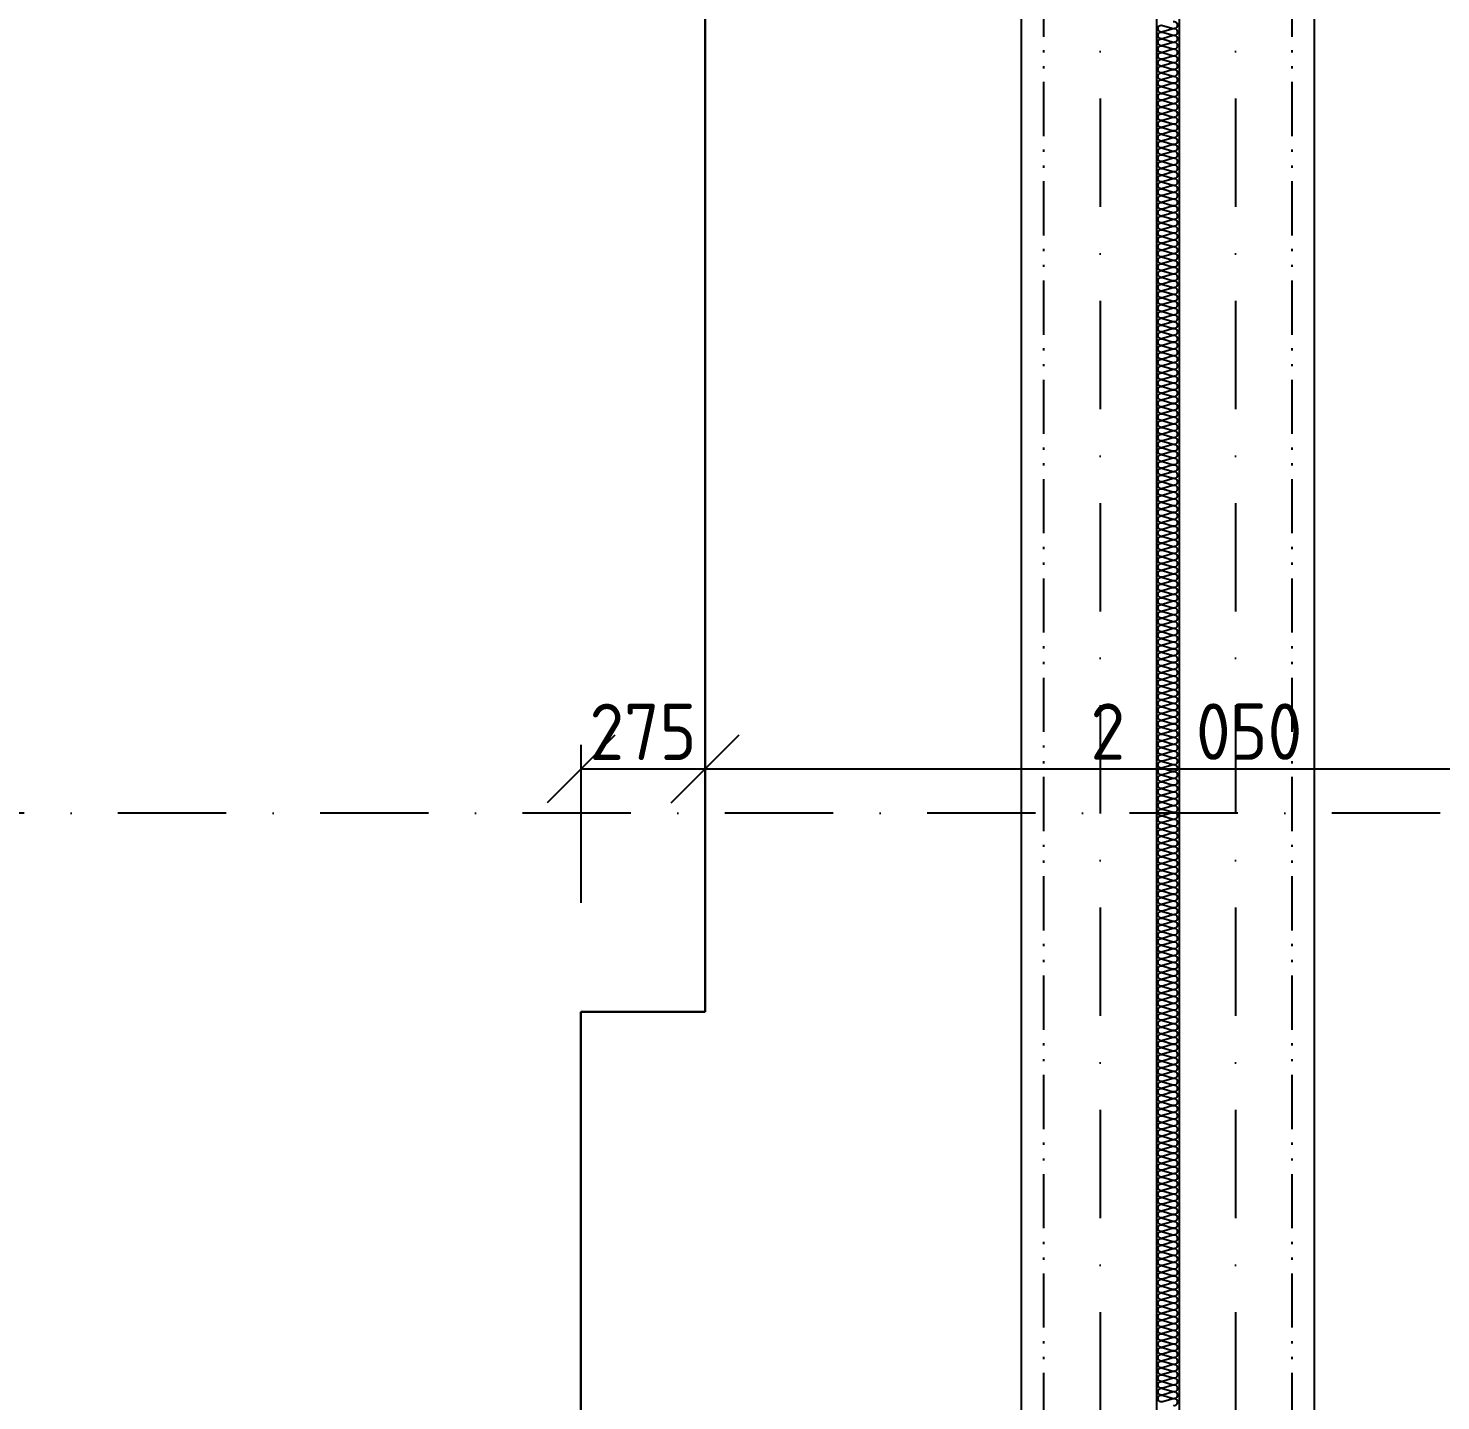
# Model space of a CAD drawing. Extents: x 4511820 to 5180432, y -1526536 to -944957.
# Drawn here: x 5004902 to 5008031, y -1493730 to -1490689 of the extents above; entities that cross this region are included whole.
import ezdxf

# ---------------------------------------------------------------- set-up
doc = ezdxf.new("R2010")
doc.units = 0
doc.header["$MEASUREMENT"] = 0
doc.linetypes.add('ACAD_ISO12W100', pattern=[22, 12, -3, 0.5, -3, 0.5, -3])
doc.linetypes.add('BODKOCIARKOVANA_3', pattern=[5.6, 3, -1.3, 0, -1.3])
doc.layers.get('0').update_dxf_attribs({"linetype": 'CONTINUOUS'})
doc.layers.get('Defpoints').update_dxf_attribs({"color": 61, "linetype": 'CONTINUOUS'})
for name, color, linetype in [('KÓTY', 4, 'CONTINUOUS'), ('MÚRY', 1, 'CONTINUOUS'), ('osi', 253, 'CONTINUOUS'), ('TENKÁ', 7, 'CONTINUOUS'), ('ŠRAFY', 82, 'CONTINUOUS')]:
    doc.layers.add(name, color=color, linetype=linetype)
doc.styles.add('STYLE1', font='isocp.shx')
doc.dimstyles.new('STANDARD-50', dxfattribs={"dimtxt": 125, "dimasz": 150, "dimexe": 10, "dimexo": 200, "dimgap": 20, "dimtad": 1, "dimdsep": 46, "dimlunit": 6, "dimtxsty": 'STYLE1', "dimblk1": 'OBLIQUE', "dimblk2": 'OBLIQUE', "dimsah": 1, "dimcen": 2.5, "dimse1": 1, "dimse2": 1, "dimadec": 0, "dimazin": 0, "dimtfac": 1, "dimtmove": 1, "dimatfit": 3, "dimldrblk": 'OBLIQUE', "dimfxl": 1, "dimtolj": 1, "dimtzin": 0, "dimarcsym": 0})

# ---------------------------------------------------------------- blocks, each defined once
blk = doc.blocks.new('_OBLIQUE')
at = {"color": 0, "linetype": 'ByBlock'}
blk.add_line((-0.5, -0.5), (0.5, 0.5), dxfattribs=at)
blk = doc.blocks.new('*D43896')
at = {"layer": 'Defpoints', "color": 0}
for p in [(5006401, -1492330.5), (5006401, -1492330.5), (5008451, -1492330.5)]:
    blk.add_point(p, dxfattribs=at)
at = {"layer": 'KÓTY', "color": 0, "lineweight": -2}
blk.add_line((5008451, -1492330.5), (5006401, -1492330.5), dxfattribs=at)
at = {"layer": 'KÓTY', "color": 0, "linetype": 'ByBlock', "lineweight": -2, "xscale": 150, "yscale": 150, "zscale": 150, "rotation": 180}
blk.add_blockref('_OBLIQUE', (5006401, -1492330.5), dxfattribs=at)
at = {"layer": 'KÓTY', "color": 0, "linetype": 'ByBlock', "lineweight": -2, "xscale": 150, "yscale": 150, "zscale": 150}
blk.add_blockref('_OBLIQUE', (5008451, -1492330.5), dxfattribs=at)
at = {"layer": 'KÓTY', "color": 0, "insert": (5007489.5, -1492247.5), "char_height": 125, "attachment_point": 5, "style": 'STYLE1'}
blk.add_mtext('\\A1;2ﾠ050', dxfattribs=at)
blk = doc.blocks.new('*D43899')
at = {"layer": 'Defpoints', "color": 0}
for p in [(5006126, -1492330.5), (5006126, -1492868), (5006401, -1492868)]:
    blk.add_point(p, dxfattribs=at)
at = {"layer": 'KÓTY', "color": 0, "lineweight": -2}
blk.add_line((5006401, -1492330.5), (5006126, -1492330.5), dxfattribs=at)
at = {"layer": 'KÓTY', "color": 0, "linetype": 'ByBlock', "lineweight": -2, "xscale": 150, "yscale": 150, "zscale": 150, "rotation": 180}
blk.add_blockref('_OBLIQUE', (5006126, -1492330.5), dxfattribs=at)
at = {"layer": 'KÓTY', "color": 0, "linetype": 'ByBlock', "lineweight": -2, "xscale": 150, "yscale": 150, "zscale": 150}
blk.add_blockref('_OBLIQUE', (5006401, -1492330.5), dxfattribs=at)
at = {"layer": 'KÓTY', "color": 0, "insert": (5006263.5, -1492248), "char_height": 125, "attachment_point": 5, "style": 'STYLE1'}
blk.add_mtext('\\A1;275', dxfattribs=at)

msp = doc.modelspace()

# ---------------------------------------------------------------- linework, layer by layer
at = {"layer": 'KÓTY'}
msp.add_line((5006126, -1492277.097), (5006126, -1492627.097), dxfattribs=at)
msp.add_line((5006126, -1492277.097), (5006126, -1492627.097), dxfattribs=at)
at = {"layer": 'MÚRY', "linetype": 'Continuous', "lineweight": 30}
for p, q in [((5006401, -1486538), (5006401, -1492868)), ((5006126, -1495468), (5006126, -1492868)), ((5006126, -1492868), (5006401, -1492868))]:
    msp.add_line(p, q, dxfattribs=at)
at = {"layer": 'osi', "linetype": 'BODKOCIARKOVANA_3', "ltscale": 80}
for p, q in [((5007276, -1463510.809), (5007276, -1502135.094)), ((5007576, -1463510.809), (5007576, -1502135.094)), ((5043429.122, -1492428), (4978440.258, -1492428))]:
    msp.add_line(p, q, dxfattribs=at)
at = {"layer": 'TENKÁ'}
for p, q in [((5007401, -1485588), (5007401, -1499268)), ((5007451, -1485588), (5007451, -1499268)), ((5007101, -1485988), (5007101, -1498868)), ((5007751, -1498868), (5007751, -1485988))]:
    msp.add_line(p, q, dxfattribs=at)
at = {"layer": 'TENKÁ', "color": 40, "linetype": 'ACAD_ISO12W100', "ltscale": 10}
for p, q in [((5007151, -1485968), (5007151, -1494468)), ((5007701, -1485968), (5007701, -1494468))]:
    msp.add_line(p, q, dxfattribs=at)
at = {"layer": 'ŠRAFY'}
for points in [[(5007447.999, -1490878.783, 0.50326334), (5007438.363, -1490871.419), (5007414.146, -1490878.381, -1.32801381), (5007414.146, -1490863.868), (5007438.363, -1490870.831, 1.32801381), (5007438.363, -1490856.318), (5007414.146, -1490863.28, -1.32801381), (5007414.146, -1490848.768), (5007438.363, -1490855.73, 1.32801381), (5007438.363, -1490841.217), (5007414.146, -1490848.18, -1.32801381), (5007414.146, -1490833.667), (5007438.363, -1490840.629, 1.32801381), (5007438.363, -1490826.116), (5007414.146, -1490833.079, -1.32801381), (5007414.146, -1490818.566), (5007438.363, -1490825.528, 1.32801381), (5007438.363, -1490811.016), (5007414.146, -1490817.978, -1.32801381), (5007414.146, -1490803.465), (5007438.363, -1490810.428, 1.32801381), (5007438.363, -1490795.915), (5007414.146, -1490802.877, -1.32801381), (5007414.146, -1490788.364), (5007438.363, -1490795.327, 1.32801381), (5007438.363, -1490780.814), (5007414.146, -1490787.776, -1.32801381), (5007414.146, -1490773.264), (5007438.363, -1490780.226, 1.32801381), (5007438.363, -1490765.713), (5007414.146, -1490772.676, -1.32801381), (5007414.146, -1490758.163), (5007438.363, -1490765.125, 1.32801381), (5007438.363, -1490750.612), (5007414.146, -1490757.575, -1.32801381), (5007414.146, -1490743.062), (5007438.363, -1490750.024, 1.32801381), (5007438.363, -1490735.512), (5007414.146, -1490742.474, -1.32801381), (5007414.146, -1490727.961), (5007438.363, -1490734.924, 1.32801381), (5007438.363, -1490720.411), (5007414.146, -1490727.373, -1.32801381), (5007414.146, -1490712.86), (5007438.363, -1490719.823, 1.32801381), (5007438.363, -1490705.31), (5007414.146, -1490712.272, -1.32801381), (5007414.146, -1490697.76), (5007438.363, -1490704.722, 1.32801381), (5007438.363, -1490690.209), (5007414.146, -1490697.172, -1.32801381), (5007414.146, -1490682.659), (5007438.363, -1490689.621, 1.32801381), (5007438.363, -1490675.108)], [(5007447.999, -1491090.194, 0.50326334), (5007438.363, -1491082.83), (5007414.146, -1491089.792, -1.32801381), (5007414.146, -1491075.28), (5007438.363, -1491082.242, 1.32801381), (5007438.363, -1491067.729), (5007414.146, -1491074.692, -1.32801381), (5007414.146, -1491060.179), (5007438.363, -1491067.141, 1.32801381), (5007438.363, -1491052.628), (5007414.146, -1491059.591, -1.32801381), (5007414.146, -1491045.078), (5007438.363, -1491052.04, 1.32801381), (5007438.363, -1491037.528), (5007414.146, -1491044.49, -1.32801381), (5007414.146, -1491029.977), (5007438.363, -1491036.94, 1.32801381), (5007438.363, -1491022.427), (5007414.146, -1491029.389, -1.32801381), (5007414.146, -1491014.876), (5007438.363, -1491021.839, 1.32801381), (5007438.363, -1491007.326), (5007414.146, -1491014.288, -1.32801381), (5007414.146, -1490999.776), (5007438.363, -1491006.738, 1.32801381), (5007438.363, -1490992.225), (5007414.146, -1490999.188, -1.32801381), (5007414.146, -1490984.675), (5007438.363, -1490991.637, 1.32801381), (5007438.363, -1490977.124), (5007414.146, -1490984.087, -1.32801381), (5007414.146, -1490969.574), (5007438.363, -1490976.536, 1.32801381), (5007438.363, -1490962.024), (5007414.146, -1490968.986, -1.32801381), (5007414.146, -1490954.473), (5007438.363, -1490961.436, 1.32801381), (5007438.363, -1490946.923), (5007414.146, -1490953.885, -1.32801381), (5007414.146, -1490939.372), (5007438.363, -1490946.335, 1.32801381), (5007438.363, -1490931.822), (5007414.146, -1490938.784, -1.32801381), (5007414.146, -1490924.272), (5007438.363, -1490931.234, 1.32801381), (5007438.363, -1490916.721), (5007414.146, -1490923.684, -1.32801381), (5007414.146, -1490909.171), (5007438.363, -1490916.133, 1.32801381), (5007438.363, -1490901.62), (5007414.146, -1490908.583, -1.32801381), (5007414.146, -1490894.07), (5007438.363, -1490901.032, 1.32801381), (5007438.363, -1490886.52), (5007414.146, -1490893.482, -1.32801381), (5007414.146, -1490878.969), (5007438.363, -1490885.932, 0.71622723), (5007446.526, -1490874.194, 0.71622723)], [(5007447.999, -1491301.605, 0.50326334), (5007438.363, -1491294.241), (5007414.146, -1491301.204, -1.32801381), (5007414.146, -1491286.691), (5007438.363, -1491293.653, 1.32801381), (5007438.363, -1491279.14), (5007414.146, -1491286.103, -1.32801381), (5007414.146, -1491271.59), (5007438.363, -1491278.552, 1.32801381), (5007438.363, -1491264.04), (5007414.146, -1491271.002, -1.32801381), (5007414.146, -1491256.489), (5007438.363, -1491263.452, 1.32801381), (5007438.363, -1491248.939), (5007414.146, -1491255.901, -1.32801381), (5007414.146, -1491241.388), (5007438.363, -1491248.351, 1.32801381), (5007438.363, -1491233.838), (5007414.146, -1491240.8, -1.32801381), (5007414.146, -1491226.288), (5007438.363, -1491233.25, 1.32801381), (5007438.363, -1491218.737), (5007414.146, -1491225.7, -1.32801381), (5007414.146, -1491211.187), (5007438.363, -1491218.149, 1.32801381), (5007438.363, -1491203.636), (5007414.146, -1491210.599, -1.32801381), (5007414.146, -1491196.086), (5007438.363, -1491203.048, 1.32801381), (5007438.363, -1491188.536), (5007414.146, -1491195.498, -1.32801381), (5007414.146, -1491180.985), (5007438.363, -1491187.948, 1.32801381), (5007438.363, -1491173.435), (5007414.146, -1491180.397, -1.32801381), (5007414.146, -1491165.884), (5007438.363, -1491172.847, 1.32801381), (5007438.363, -1491158.334), (5007414.146, -1491165.296, -1.32801381), (5007414.146, -1491150.784), (5007438.363, -1491157.746, 1.32801381), (5007438.363, -1491143.233), (5007414.146, -1491150.196, -1.32801381), (5007414.146, -1491135.683), (5007438.363, -1491142.645, 1.32801381), (5007438.363, -1491128.132), (5007414.146, -1491135.095, -1.32801381), (5007414.146, -1491120.582), (5007438.363, -1491127.544, 1.32801381), (5007438.363, -1491113.032), (5007414.146, -1491119.994, -1.32801381), (5007414.146, -1491105.481), (5007438.363, -1491112.444, 1.32801381), (5007438.363, -1491097.931), (5007414.146, -1491104.893, -1.32801381), (5007414.146, -1491090.38), (5007438.363, -1491097.343, 0.71622723), (5007446.526, -1491085.605, 0.71622723)], [(5007447.999, -1491513.017, 0.50326334), (5007438.363, -1491505.652), (5007414.146, -1491512.615, -1.32801381), (5007414.146, -1491498.102), (5007438.363, -1491505.064, 1.32801381), (5007438.363, -1491490.552), (5007414.146, -1491497.514, -1.32801381), (5007414.146, -1491483.001), (5007438.363, -1491489.964, 1.32801381), (5007438.363, -1491475.451), (5007414.146, -1491482.413, -1.32801381), (5007414.146, -1491467.9), (5007438.363, -1491474.863, 1.32801381), (5007438.363, -1491460.35), (5007414.146, -1491467.312, -1.32801381), (5007414.146, -1491452.8), (5007438.363, -1491459.762, 1.32801381), (5007438.363, -1491445.249), (5007414.146, -1491452.212, -1.32801381), (5007414.146, -1491437.699), (5007438.363, -1491444.661, 1.32801381), (5007438.363, -1491430.148), (5007414.146, -1491437.111, -1.32801381), (5007414.146, -1491422.598), (5007438.363, -1491429.56, 1.32801381), (5007438.363, -1491415.048), (5007414.146, -1491422.01, -1.32801381), (5007414.146, -1491407.497), (5007438.363, -1491414.46, 1.32801381), (5007438.363, -1491399.947), (5007414.146, -1491406.909, -1.32801381), (5007414.146, -1491392.396), (5007438.363, -1491399.359, 1.32801381), (5007438.363, -1491384.846), (5007414.146, -1491391.808, -1.32801381), (5007414.146, -1491377.296), (5007438.363, -1491384.258, 1.32801381), (5007438.363, -1491369.745), (5007414.146, -1491376.708, -1.32801381), (5007414.146, -1491362.195), (5007438.363, -1491369.157, 1.32801381), (5007438.363, -1491354.644), (5007414.146, -1491361.607, -1.32801381), (5007414.146, -1491347.094), (5007438.363, -1491354.056, 1.32801381), (5007438.363, -1491339.544), (5007414.146, -1491346.506, -1.32801381), (5007414.146, -1491331.993), (5007438.363, -1491338.956, 1.32801381), (5007438.363, -1491324.443), (5007414.146, -1491331.405, -1.32801381), (5007414.146, -1491316.892), (5007438.363, -1491323.855, 1.32801381), (5007438.363, -1491309.342), (5007414.146, -1491316.304, -1.32801381), (5007414.146, -1491301.792), (5007438.363, -1491308.754, 0.71622723), (5007446.526, -1491297.017, 0.71622723)], [(5007447.999, -1491724.428, 0.50326334), (5007438.363, -1491717.064), (5007414.146, -1491724.026, -1.32801381), (5007414.146, -1491709.513), (5007438.363, -1491716.476, 1.32801381), (5007438.363, -1491701.963), (5007414.146, -1491708.925, -1.32801381), (5007414.146, -1491694.412), (5007438.363, -1491701.375, 1.32801381), (5007438.363, -1491686.862), (5007414.146, -1491693.824, -1.32801381), (5007414.146, -1491679.312), (5007438.363, -1491686.274, 1.32801381), (5007438.363, -1491671.761), (5007414.146, -1491678.724, -1.32801381), (5007414.146, -1491664.211), (5007438.363, -1491671.173, 1.32801381), (5007438.363, -1491656.66), (5007414.146, -1491663.623, -1.32801381), (5007414.146, -1491649.11), (5007438.363, -1491656.072, 1.32801381), (5007438.363, -1491641.56), (5007414.146, -1491648.522, -1.32801381), (5007414.146, -1491634.009), (5007438.363, -1491640.972, 1.32801381), (5007438.363, -1491626.459), (5007414.146, -1491633.421, -1.32801381), (5007414.146, -1491618.908), (5007438.363, -1491625.871, 1.32801381), (5007438.363, -1491611.358), (5007414.146, -1491618.32, -1.32801381), (5007414.146, -1491603.808), (5007438.363, -1491610.77, 1.32801381), (5007438.363, -1491596.257), (5007414.146, -1491603.22, -1.32801381), (5007414.146, -1491588.707), (5007438.363, -1491595.669, 1.32801381), (5007438.363, -1491581.156), (5007414.146, -1491588.119, -1.32801381), (5007414.146, -1491573.606), (5007438.363, -1491580.568, 1.32801381), (5007438.363, -1491566.056), (5007414.146, -1491573.018, -1.32801381), (5007414.146, -1491558.505), (5007438.363, -1491565.468, 1.32801381), (5007438.363, -1491550.955), (5007414.146, -1491557.917, -1.32801381), (5007414.146, -1491543.404), (5007438.363, -1491550.367, 1.32801381), (5007438.363, -1491535.854), (5007414.146, -1491542.816, -1.32801381), (5007414.146, -1491528.304), (5007438.363, -1491535.266, 1.32801381), (5007438.363, -1491520.753), (5007414.146, -1491527.716, -1.32801381), (5007414.146, -1491513.203), (5007438.363, -1491520.165, 0.71622723), (5007446.526, -1491508.428, 0.71622723)], [(5007447.999, -1491935.839, 0.50326334), (5007438.363, -1491928.475), (5007414.146, -1491935.437, -1.32801381), (5007414.146, -1491920.924), (5007438.363, -1491927.887, 1.32801381), (5007438.363, -1491913.374), (5007414.146, -1491920.336, -1.32801381), (5007414.146, -1491905.824), (5007438.363, -1491912.786, 1.32801381), (5007438.363, -1491898.273), (5007414.146, -1491905.236, -1.32801381), (5007414.146, -1491890.723), (5007438.363, -1491897.685, 1.32801381), (5007438.363, -1491883.172), (5007414.146, -1491890.135, -1.32801381), (5007414.146, -1491875.622), (5007438.363, -1491882.584, 1.32801381), (5007438.363, -1491868.072), (5007414.146, -1491875.034, -1.32801381), (5007414.146, -1491860.521), (5007438.363, -1491867.484, 1.32801381), (5007438.363, -1491852.971), (5007414.146, -1491859.933, -1.32801381), (5007414.146, -1491845.42), (5007438.363, -1491852.383, 1.32801381), (5007438.363, -1491837.87), (5007414.146, -1491844.832, -1.32801381), (5007414.146, -1491830.32), (5007438.363, -1491837.282, 1.32801381), (5007438.363, -1491822.769), (5007414.146, -1491829.732, -1.32801381), (5007414.146, -1491815.219), (5007438.363, -1491822.181, 1.32801381), (5007438.363, -1491807.668), (5007414.146, -1491814.631, -1.32801381), (5007414.146, -1491800.118), (5007438.363, -1491807.08, 1.32801381), (5007438.363, -1491792.568), (5007414.146, -1491799.53, -1.32801381), (5007414.146, -1491785.017), (5007438.363, -1491791.98, 1.32801381), (5007438.363, -1491777.467), (5007414.146, -1491784.429, -1.32801381), (5007414.146, -1491769.916), (5007438.363, -1491776.879, 1.32801381), (5007438.363, -1491762.366), (5007414.146, -1491769.328, -1.32801381), (5007414.146, -1491754.816), (5007438.363, -1491761.778, 1.32801381), (5007438.363, -1491747.265), (5007414.146, -1491754.228, -1.32801381), (5007414.146, -1491739.715), (5007438.363, -1491746.677, 1.32801381), (5007438.363, -1491732.164), (5007414.146, -1491739.127, -1.32801381), (5007414.146, -1491724.614), (5007438.363, -1491731.576, 0.71622723), (5007446.526, -1491719.839, 0.71622723)], [(5007447.999, -1492147.25, 0.50326334), (5007438.363, -1492139.886), (5007414.146, -1492146.848, -1.32801381), (5007414.146, -1492132.336), (5007438.363, -1492139.298, 1.32801381), (5007438.363, -1492124.785), (5007414.146, -1492131.748, -1.32801381), (5007414.146, -1492117.235), (5007438.363, -1492124.197, 1.32801381), (5007438.363, -1492109.684), (5007414.146, -1492116.647, -1.32801381), (5007414.146, -1492102.134), (5007438.363, -1492109.096, 1.32801381), (5007438.363, -1492094.584), (5007414.146, -1492101.546, -1.32801381), (5007414.146, -1492087.033), (5007438.363, -1492093.996, 1.32801381), (5007438.363, -1492079.483), (5007414.146, -1492086.445, -1.32801381), (5007414.146, -1492071.932), (5007438.363, -1492078.895, 1.32801381), (5007438.363, -1492064.382), (5007414.146, -1492071.344, -1.32801381), (5007414.146, -1492056.832), (5007438.363, -1492063.794, 1.32801381), (5007438.363, -1492049.281), (5007414.146, -1492056.244, -1.32801381), (5007414.146, -1492041.731), (5007438.363, -1492048.693, 1.32801381), (5007438.363, -1492034.18), (5007414.146, -1492041.143, -1.32801381), (5007414.146, -1492026.63), (5007438.363, -1492033.592, 1.32801381), (5007438.363, -1492019.08), (5007414.146, -1492026.042, -1.32801381), (5007414.146, -1492011.529), (5007438.363, -1492018.492, 1.32801381), (5007438.363, -1492003.979), (5007414.146, -1492010.941, -1.32801381), (5007414.146, -1491996.428), (5007438.363, -1492003.391, 1.32801381), (5007438.363, -1491988.878), (5007414.146, -1491995.84, -1.32801381), (5007414.146, -1491981.328), (5007438.363, -1491988.29, 1.32801381), (5007438.363, -1491973.777), (5007414.146, -1491980.74, -1.32801381), (5007414.146, -1491966.227), (5007438.363, -1491973.189, 1.32801381), (5007438.363, -1491958.676), (5007414.146, -1491965.639, -1.32801381), (5007414.146, -1491951.126), (5007438.363, -1491958.088, 1.32801381), (5007438.363, -1491943.576), (5007414.146, -1491950.538, -1.32801381), (5007414.146, -1491936.025), (5007438.363, -1491942.988, 0.71622723), (5007446.526, -1491931.25, 0.71622723)], [(5007447.999, -1492358.661, 0.50326334), (5007438.363, -1492351.297), (5007414.146, -1492358.26, -1.32801381), (5007414.146, -1492343.747), (5007438.363, -1492350.709, 1.32801381), (5007438.363, -1492336.196), (5007414.146, -1492343.159, -1.32801381), (5007414.146, -1492328.646), (5007438.363, -1492335.608, 1.32801381), (5007438.363, -1492321.096), (5007414.146, -1492328.058, -1.32801381), (5007414.146, -1492313.545), (5007438.363, -1492320.508, 1.32801381), (5007438.363, -1492305.995), (5007414.146, -1492312.957, -1.32801381), (5007414.146, -1492298.444), (5007438.363, -1492305.407, 1.32801381), (5007438.363, -1492290.894), (5007414.146, -1492297.856, -1.32801381), (5007414.146, -1492283.344), (5007438.363, -1492290.306, 1.32801381), (5007438.363, -1492275.793), (5007414.146, -1492282.756, -1.32801381), (5007414.146, -1492268.243), (5007438.363, -1492275.205, 1.32801381), (5007438.363, -1492260.692), (5007414.146, -1492267.655, -1.32801381), (5007414.146, -1492253.142), (5007438.363, -1492260.104, 1.32801381), (5007438.363, -1492245.592), (5007414.146, -1492252.554, -1.32801381), (5007414.146, -1492238.041), (5007438.363, -1492245.004, 1.32801381), (5007438.363, -1492230.491), (5007414.146, -1492237.453, -1.32801381), (5007414.146, -1492222.94), (5007438.363, -1492229.903, 1.32801381), (5007438.363, -1492215.39), (5007414.146, -1492222.352, -1.32801381), (5007414.146, -1492207.84), (5007438.363, -1492214.802, 1.32801381), (5007438.363, -1492200.289), (5007414.146, -1492207.252, -1.32801381), (5007414.146, -1492192.739), (5007438.363, -1492199.701, 1.32801381), (5007438.363, -1492185.188), (5007414.146, -1492192.151, -1.32801381), (5007414.146, -1492177.638), (5007438.363, -1492184.6, 1.32801381), (5007438.363, -1492170.088), (5007414.146, -1492177.05, -1.32801381), (5007414.146, -1492162.537), (5007438.363, -1492169.5, 1.32801381), (5007438.363, -1492154.987), (5007414.146, -1492161.949, -1.32801381), (5007414.146, -1492147.436), (5007438.363, -1492154.399, 0.71622723), (5007446.526, -1492142.661, 0.71622723)], [(5007447.999, -1492570.073, 0.50326334), (5007438.363, -1492562.708), (5007414.146, -1492569.671, -1.32801381), (5007414.146, -1492555.158), (5007438.363, -1492562.12, 1.32801381), (5007438.363, -1492547.608), (5007414.146, -1492554.57, -1.32801381), (5007414.146, -1492540.057), (5007438.363, -1492547.02, 1.32801381), (5007438.363, -1492532.507), (5007414.146, -1492539.469, -1.32801381), (5007414.146, -1492524.956), (5007438.363, -1492531.919, 1.32801381), (5007438.363, -1492517.406), (5007414.146, -1492524.368, -1.32801381), (5007414.146, -1492509.856), (5007438.363, -1492516.818, 1.32801381), (5007438.363, -1492502.305), (5007414.146, -1492509.268, -1.32801381), (5007414.146, -1492494.755), (5007438.363, -1492501.717, 1.32801381), (5007438.363, -1492487.204), (5007414.146, -1492494.167, -1.32801381), (5007414.146, -1492479.654), (5007438.363, -1492486.616, 1.32801381), (5007438.363, -1492472.104), (5007414.146, -1492479.066, -1.32801381), (5007414.146, -1492464.553), (5007438.363, -1492471.516, 1.32801381), (5007438.363, -1492457.003), (5007414.146, -1492463.965, -1.32801381), (5007414.146, -1492449.452), (5007438.363, -1492456.415, 1.32801381), (5007438.363, -1492441.902), (5007414.146, -1492448.864, -1.32801381), (5007414.146, -1492434.352), (5007438.363, -1492441.314, 1.32801381), (5007438.363, -1492426.801), (5007414.146, -1492433.764, -1.32801381), (5007414.146, -1492419.251), (5007438.363, -1492426.213, 1.32801381), (5007438.363, -1492411.7), (5007414.146, -1492418.663, -1.32801381), (5007414.146, -1492404.15), (5007438.363, -1492411.112, 1.32801381), (5007438.363, -1492396.6), (5007414.146, -1492403.562, -1.32801381), (5007414.146, -1492389.049), (5007438.363, -1492396.012, 1.32801381), (5007438.363, -1492381.499), (5007414.146, -1492388.461, -1.32801381), (5007414.146, -1492373.948), (5007438.363, -1492380.911, 1.32801381), (5007438.363, -1492366.398), (5007414.146, -1492373.36, -1.32801381), (5007414.146, -1492358.848), (5007438.363, -1492365.81, 0.71622723), (5007446.526, -1492354.073, 0.71622723)], [(5007447.999, -1492781.484, 0.50326334), (5007438.363, -1492774.12), (5007414.146, -1492781.082, -1.32801381), (5007414.146, -1492766.569), (5007438.363, -1492773.532, 1.32801381), (5007438.363, -1492759.019), (5007414.146, -1492765.981, -1.32801381), (5007414.146, -1492751.468), (5007438.363, -1492758.431, 1.32801381), (5007438.363, -1492743.918), (5007414.146, -1492750.88, -1.32801381), (5007414.146, -1492736.368), (5007438.363, -1492743.33, 1.32801381), (5007438.363, -1492728.817), (5007414.146, -1492735.78, -1.32801381), (5007414.146, -1492721.267), (5007438.363, -1492728.229, 1.32801381), (5007438.363, -1492713.716), (5007414.146, -1492720.679, -1.32801381), (5007414.146, -1492706.166), (5007438.363, -1492713.128, 1.32801381), (5007438.363, -1492698.616), (5007414.146, -1492705.578, -1.32801381), (5007414.146, -1492691.065), (5007438.363, -1492698.028, 1.32801381), (5007438.363, -1492683.515), (5007414.146, -1492690.477, -1.32801381), (5007414.146, -1492675.964), (5007438.363, -1492682.927, 1.32801381), (5007438.363, -1492668.414), (5007414.146, -1492675.376, -1.32801381), (5007414.146, -1492660.864), (5007438.363, -1492667.826, 1.32801381), (5007438.363, -1492653.313), (5007414.146, -1492660.276, -1.32801381), (5007414.146, -1492645.763), (5007438.363, -1492652.725, 1.32801381), (5007438.363, -1492638.212), (5007414.146, -1492645.175, -1.32801381), (5007414.146, -1492630.662), (5007438.363, -1492637.624, 1.32801381), (5007438.363, -1492623.112), (5007414.146, -1492630.074, -1.32801381), (5007414.146, -1492615.561), (5007438.363, -1492622.524, 1.32801381), (5007438.363, -1492608.011), (5007414.146, -1492614.973, -1.32801381), (5007414.146, -1492600.46), (5007438.363, -1492607.423, 1.32801381), (5007438.363, -1492592.91), (5007414.146, -1492599.872, -1.32801381), (5007414.146, -1492585.36), (5007438.363, -1492592.322, 1.32801381), (5007438.363, -1492577.809), (5007414.146, -1492584.772, -1.32801381), (5007414.146, -1492570.259), (5007438.363, -1492577.221, 0.71622723), (5007446.526, -1492565.484, 0.71622723)], [(5007447.999, -1492992.895, 0.50326334), (5007438.363, -1492985.531), (5007414.146, -1492992.493, -1.32801381), (5007414.146, -1492977.98), (5007438.363, -1492984.943, 1.32801381), (5007438.363, -1492970.43), (5007414.146, -1492977.392, -1.32801381), (5007414.146, -1492962.88), (5007438.363, -1492969.842, 1.32801381), (5007438.363, -1492955.329), (5007414.146, -1492962.292, -1.32801381), (5007414.146, -1492947.779), (5007438.363, -1492954.741, 1.32801381), (5007438.363, -1492940.228), (5007414.146, -1492947.191, -1.32801381), (5007414.146, -1492932.678), (5007438.363, -1492939.64, 1.32801381), (5007438.363, -1492925.128), (5007414.146, -1492932.09, -1.32801381), (5007414.146, -1492917.577), (5007438.363, -1492924.54, 1.32801381), (5007438.363, -1492910.027), (5007414.146, -1492916.989, -1.32801381), (5007414.146, -1492902.476), (5007438.363, -1492909.439, 1.32801381), (5007438.363, -1492894.926), (5007414.146, -1492901.888, -1.32801381), (5007414.146, -1492887.376), (5007438.363, -1492894.338, 1.32801381), (5007438.363, -1492879.825), (5007414.146, -1492886.788, -1.32801381), (5007414.146, -1492872.275), (5007438.363, -1492879.237, 1.32801381), (5007438.363, -1492864.724), (5007414.146, -1492871.687, -1.32801381), (5007414.146, -1492857.174), (5007438.363, -1492864.136, 1.32801381), (5007438.363, -1492849.624), (5007414.146, -1492856.586, -1.32801381), (5007414.146, -1492842.073), (5007438.363, -1492849.036, 1.32801381), (5007438.363, -1492834.523), (5007414.146, -1492841.485, -1.32801381), (5007414.146, -1492826.972), (5007438.363, -1492833.935, 1.32801381), (5007438.363, -1492819.422), (5007414.146, -1492826.384, -1.32801381), (5007414.146, -1492811.872), (5007438.363, -1492818.834, 1.32801381), (5007438.363, -1492804.321), (5007414.146, -1492811.284, -1.32801381), (5007414.146, -1492796.771), (5007438.363, -1492803.733, 1.32801381), (5007438.363, -1492789.22), (5007414.146, -1492796.183, -1.32801381), (5007414.146, -1492781.67), (5007438.363, -1492788.632, 0.71622723), (5007446.526, -1492776.895, 0.71622723)], [(5007447.999, -1493204.306, 0.50326334), (5007438.363, -1493196.942), (5007414.146, -1493203.904, -1.32801381), (5007414.146, -1493189.392), (5007438.363, -1493196.354, 1.32801381), (5007438.363, -1493181.841), (5007414.146, -1493188.804, -1.32801381), (5007414.146, -1493174.291), (5007438.363, -1493181.253, 1.32801381), (5007438.363, -1493166.74), (5007414.146, -1493173.703, -1.32801381), (5007414.146, -1493159.19), (5007438.363, -1493166.152, 1.32801381), (5007438.363, -1493151.64), (5007414.146, -1493158.602, -1.32801381), (5007414.146, -1493144.089), (5007438.363, -1493151.052, 1.32801381), (5007438.363, -1493136.539), (5007414.146, -1493143.501, -1.32801381), (5007414.146, -1493128.988), (5007438.363, -1493135.951, 1.32801381), (5007438.363, -1493121.438), (5007414.146, -1493128.4, -1.32801381), (5007414.146, -1493113.888), (5007438.363, -1493120.85, 1.32801381), (5007438.363, -1493106.337), (5007414.146, -1493113.3, -1.32801381), (5007414.146, -1493098.787), (5007438.363, -1493105.749, 1.32801381), (5007438.363, -1493091.236), (5007414.146, -1493098.199, -1.32801381), (5007414.146, -1493083.686), (5007438.363, -1493090.648, 1.32801381), (5007438.363, -1493076.136), (5007414.146, -1493083.098, -1.32801381), (5007414.146, -1493068.585), (5007438.363, -1493075.548, 1.32801381), (5007438.363, -1493061.035), (5007414.146, -1493067.997, -1.32801381), (5007414.146, -1493053.484), (5007438.363, -1493060.447, 1.32801381), (5007438.363, -1493045.934), (5007414.146, -1493052.896, -1.32801381), (5007414.146, -1493038.384), (5007438.363, -1493045.346, 1.32801381), (5007438.363, -1493030.833), (5007414.146, -1493037.796, -1.32801381), (5007414.146, -1493023.283), (5007438.363, -1493030.245, 1.32801381), (5007438.363, -1493015.732), (5007414.146, -1493022.695, -1.32801381), (5007414.146, -1493008.182), (5007438.363, -1493015.144, 1.32801381), (5007438.363, -1493000.632), (5007414.146, -1493007.594, -1.32801381), (5007414.146, -1492993.081), (5007438.363, -1493000.044, 0.71622723), (5007446.526, -1492988.306, 0.71622723)], [(5007447.999, -1493415.717, 0.50326334), (5007438.363, -1493408.353), (5007414.146, -1493415.316, -1.32801381), (5007414.146, -1493400.803), (5007438.363, -1493407.765, 1.32801381), (5007438.363, -1493393.252), (5007414.146, -1493400.215, -1.32801381), (5007414.146, -1493385.702), (5007438.363, -1493392.664, 1.32801381), (5007438.363, -1493378.152), (5007414.146, -1493385.114, -1.32801381), (5007414.146, -1493370.601), (5007438.363, -1493377.564, 1.32801381), (5007438.363, -1493363.051), (5007414.146, -1493370.013, -1.32801381), (5007414.146, -1493355.5), (5007438.363, -1493362.463, 1.32801381), (5007438.363, -1493347.95), (5007414.146, -1493354.912, -1.32801381), (5007414.146, -1493340.4), (5007438.363, -1493347.362, 1.32801381), (5007438.363, -1493332.849), (5007414.146, -1493339.812, -1.32801381), (5007414.146, -1493325.299), (5007438.363, -1493332.261, 1.32801381), (5007438.363, -1493317.748), (5007414.146, -1493324.711, -1.32801381), (5007414.146, -1493310.198), (5007438.363, -1493317.16, 1.32801381), (5007438.363, -1493302.648), (5007414.146, -1493309.61, -1.32801381), (5007414.146, -1493295.097), (5007438.363, -1493302.06, 1.32801381), (5007438.363, -1493287.547), (5007414.146, -1493294.509, -1.32801381), (5007414.146, -1493279.996), (5007438.363, -1493286.959, 1.32801381), (5007438.363, -1493272.446), (5007414.146, -1493279.408, -1.32801381), (5007414.146, -1493264.896), (5007438.363, -1493271.858, 1.32801381), (5007438.363, -1493257.345), (5007414.146, -1493264.308, -1.32801381), (5007414.146, -1493249.795), (5007438.363, -1493256.757, 1.32801381), (5007438.363, -1493242.244), (5007414.146, -1493249.207, -1.32801381), (5007414.146, -1493234.694), (5007438.363, -1493241.656, 1.32801381), (5007438.363, -1493227.144), (5007414.146, -1493234.106, -1.32801381), (5007414.146, -1493219.593), (5007438.363, -1493226.556, 1.32801381), (5007438.363, -1493212.043), (5007414.146, -1493219.005, -1.32801381), (5007414.146, -1493204.492), (5007438.363, -1493211.455, 0.71622723), (5007446.526, -1493199.717, 0.71622723)], [(5007447.999, -1493627.129, 0.50326334), (5007438.363, -1493619.764), (5007414.146, -1493626.727, -1.32801381), (5007414.146, -1493612.214), (5007438.363, -1493619.176, 1.32801381), (5007438.363, -1493604.664), (5007414.146, -1493611.626, -1.32801381), (5007414.146, -1493597.113), (5007438.363, -1493604.076, 1.32801381), (5007438.363, -1493589.563), (5007414.146, -1493596.525, -1.32801381), (5007414.146, -1493582.012), (5007438.363, -1493588.975, 1.32801381), (5007438.363, -1493574.462), (5007414.146, -1493581.424, -1.32801381), (5007414.146, -1493566.912), (5007438.363, -1493573.874, 1.32801381), (5007438.363, -1493559.361), (5007414.146, -1493566.324, -1.32801381), (5007414.146, -1493551.811), (5007438.363, -1493558.773, 1.32801381), (5007438.363, -1493544.26), (5007414.146, -1493551.223, -1.32801381), (5007414.146, -1493536.71), (5007438.363, -1493543.672, 1.32801381), (5007438.363, -1493529.16), (5007414.146, -1493536.122, -1.32801381), (5007414.146, -1493521.609), (5007438.363, -1493528.572, 1.32801381), (5007438.363, -1493514.059), (5007414.146, -1493521.021, -1.32801381), (5007414.146, -1493506.508), (5007438.363, -1493513.471, 1.32801381), (5007438.363, -1493498.958), (5007414.146, -1493505.92, -1.32801381), (5007414.146, -1493491.408), (5007438.363, -1493498.37, 1.32801381), (5007438.363, -1493483.857), (5007414.146, -1493490.82, -1.32801381), (5007414.146, -1493476.307), (5007438.363, -1493483.269, 1.32801381), (5007438.363, -1493468.756), (5007414.146, -1493475.719, -1.32801381), (5007414.146, -1493461.206), (5007438.363, -1493468.168, 1.32801381), (5007438.363, -1493453.656), (5007414.146, -1493460.618, -1.32801381), (5007414.146, -1493446.105), (5007438.363, -1493453.068, 1.32801381), (5007438.363, -1493438.555), (5007414.146, -1493445.517, -1.32801381), (5007414.146, -1493431.004), (5007438.363, -1493437.967, 1.32801381), (5007438.363, -1493423.454), (5007414.146, -1493430.416, -1.32801381), (5007414.146, -1493415.904), (5007438.363, -1493422.866, 0.71622723), (5007446.526, -1493411.129, 0.71622723)], [(5007438.363, -1493739.983, 1.32801381), (5007438.363, -1493725.47), (5007414.146, -1493732.432, -1.32801381), (5007414.146, -1493717.92), (5007438.363, -1493724.882, 1.32801381), (5007438.363, -1493710.369), (5007414.146, -1493717.332, -1.32801381), (5007414.146, -1493702.819), (5007438.363, -1493709.781, 1.32801381), (5007438.363, -1493695.268), (5007414.146, -1493702.231, -1.32801381), (5007414.146, -1493687.718), (5007438.363, -1493694.68, 1.32801381), (5007438.363, -1493680.168), (5007414.146, -1493687.13, -1.32801381), (5007414.146, -1493672.617), (5007438.363, -1493679.58, 1.32801381), (5007438.363, -1493665.067), (5007414.146, -1493672.029, -1.32801381), (5007414.146, -1493657.516), (5007438.363, -1493664.479, 1.32801381), (5007438.363, -1493649.966), (5007414.146, -1493656.928, -1.32801381), (5007414.146, -1493642.416), (5007438.363, -1493649.378, 1.32801381), (5007438.363, -1493634.865), (5007414.146, -1493641.828, -1.32801381), (5007414.146, -1493627.315), (5007438.363, -1493634.277, 0.71622723), (5007446.526, -1493622.54, 0.71622723)]]:
    msp.add_lwpolyline(points, format="xyb", dxfattribs=at).dxf.unprotected_set("ltscale", 0)

# ---------------------------------------------------------------- dimensions: what is measured, and where the dimension line sits
at = {"layer": 'KÓTY'}
dim = msp.add_linear_dim(base=(5006126, -1492330.5), p1=(5006401, -1492868), p2=(5006126, -1492868), dimstyle='STANDARD-50', override={"dimtxsty": 'STYLE1', "dimldrblk": 'OBLIQUE'}, dxfattribs=at)
dim.commit()
dim.dimension.update_dxf_attribs({"geometry": '*D43899', "text_midpoint": (5006263.5, -1492248)})
dim = msp.add_linear_dim(base=(5006401, -1492330.5), p1=(5008451, -1492330.5), p2=(5006401, -1492330.5), dimstyle='STANDARD-50', override={"dimtxsty": 'STYLE1', "dimldrblk": 'OBLIQUE'}, dxfattribs=at)
dim.commit()
dim.dimension.update_dxf_attribs({"geometry": '*D43896', "text_midpoint": (5007489.5, -1492330), "dimtype": 160})

doc.saveas('drawing.dxf')
